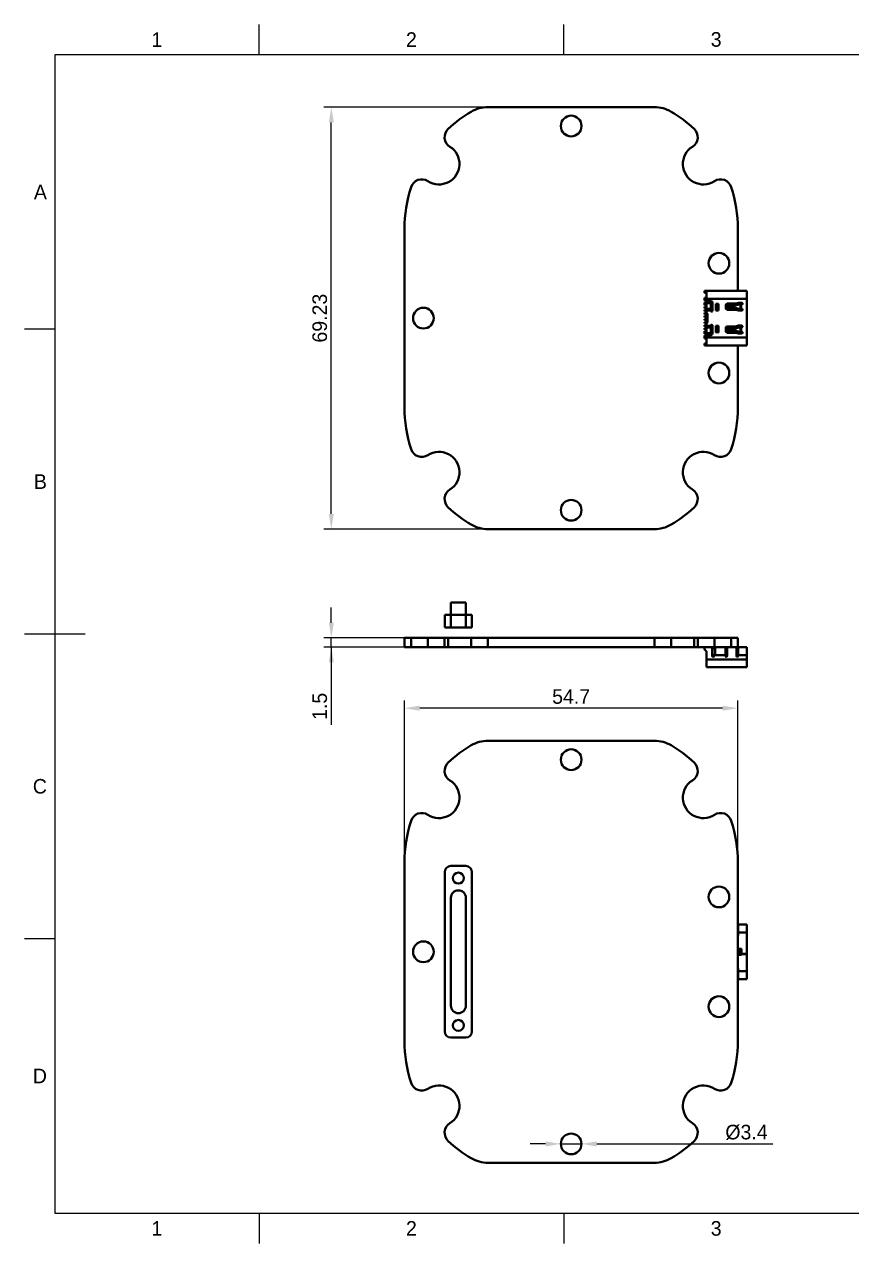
# Model space of a CAD drawing. Header units: millimetres. Extents: x 15 to 292, y 5 to 205.
# Drawn here: x 15 to 150.7, y 5 to 205 of the extents above; entities that cross this region are included whole.
import ezdxf

# ---------------------------------------------------------------- set-up
doc = ezdxf.new("R2010")
doc.units = ezdxf.units.MM
for name, color, linetype in [('Annotations', 7, 'Continuous'), ('Border', 7, 'Continuous'), ('Geometries', 7, 'Continuous')]:
    doc.layers.add(name, color=color, linetype=linetype)
doc.styles.add('Shapr15', font='txt', dxfattribs={"height": 2.3925})
doc.styles.add('Shapr17', font='txt', dxfattribs={"height": 2.3925})
doc.styles.add('Shapr19', font='txt', dxfattribs={"height": 2.3925})
doc.styles.add('Shapr21', font='txt', dxfattribs={"height": 2.3925})
doc.dimstyles.new('ISO-25', dxfattribs={"dimtxt": 2.5, "dimasz": 2.5, "dimexe": 1.25, "dimexo": 0.625, "dimtad": 1, "dimtxsty": 'Standard', "dimcen": 2.5, "dimadec": 0, "dimazin": 0, "dimtfac": 1, "dimtmove": 0, "dimatfit": 3, "dimfxl": 1, "dimarcsym": 0})

# ---------------------------------------------------------------- blocks, each defined once
blk = doc.blocks.new('*D2')
at = {"layer": 'Annotations', "color": 0, "linetype": 'Continuous', "lineweight": 15}
for p, q in [((90.43, 191.43), (64.11, 191.43)), ((65.36, 124.7), (65.36, 188.93)), ((90.43, 122.2), (64.11, 122.2))]:
    blk.add_line(p, q, dxfattribs=at)
at = {"layer": 'Annotations', "color": 0}
for points in [[(65.78, 188.93), (64.95, 188.93), (65.36, 191.43)], [(64.95, 124.7), (65.78, 124.7), (65.36, 122.2)]]:
    blk.add_solid(points, dxfattribs=at)
at = {"layer": 'Defpoints', "color": 0}
for p in [(65.36, 191.43), (91.05, 191.43), (91.05, 122.2)]:
    blk.add_point(p, dxfattribs=at)
at = {"layer": 'Annotations', "color": 0, "lineweight": 15, "insert": (63.47, 156.81), "char_height": 2.393, "attachment_point": 5, "rotation": 90, "style": 'Shapr19'}
blk.add_mtext('\\A1;69.23', dxfattribs=at)
blk = doc.blocks.new('*D3')
at = {"layer": 'Annotations', "color": 0, "linetype": 'Continuous', "lineweight": 15}
for p, q in [((65.36, 106.85), (65.36, 109.35)), ((90.43, 104.35), (64.11, 104.35)), ((65.36, 102.85), (65.36, 104.35)), ((65.36, 102.85), (65.36, 104.35)), ((90.43, 102.85), (64.11, 102.85)), ((65.36, 102.85), (65.36, 90.1)), ((65.36, 100.35), (65.36, 97.85))]:
    blk.add_line(p, q, dxfattribs=at)
at = {"layer": 'Annotations', "color": 0}
for points in [[(64.95, 106.85), (65.78, 106.85), (65.36, 104.35)], [(65.78, 100.35), (64.95, 100.35), (65.36, 102.85)]]:
    blk.add_solid(points, dxfattribs=at)
at = {"layer": 'Defpoints', "color": 0}
for p in [(65.36, 104.35), (91.05, 104.35), (91.05, 102.85)]:
    blk.add_point(p, dxfattribs=at)
at = {"layer": 'Annotations', "color": 0, "lineweight": 15, "insert": (63.47, 93.13), "char_height": 2.393, "attachment_point": 5, "rotation": 90, "style": 'Shapr15'}
blk.add_mtext('\\A1;1.5', dxfattribs=at)
blk = doc.blocks.new('*D4')
at = {"layer": 'Annotations', "color": 0, "linetype": 'Continuous', "lineweight": 15}
for p, q in [((77.36, 68.13), (77.36, 94.08)), ((132.06, 68.13), (132.06, 94.08)), ((129.56, 92.83), (79.86, 92.83))]:
    blk.add_line(p, q, dxfattribs=at)
at = {"layer": 'Annotations', "color": 0}
for points in [[(79.86, 93.25), (79.86, 92.41), (77.36, 92.83)], [(129.56, 92.41), (129.56, 93.25), (132.06, 92.83)]]:
    blk.add_solid(points, dxfattribs=at)
at = {"layer": 'Defpoints', "color": 0}
for p in [(77.36, 92.83), (77.36, 67.51), (132.06, 67.51)]:
    blk.add_point(p, dxfattribs=at)
at = {"layer": 'Annotations', "color": 0, "lineweight": 15, "insert": (104.71, 94.73), "char_height": 2.393, "attachment_point": 5, "style": 'Shapr17'}
blk.add_mtext('\\A1;54.7', dxfattribs=at)
blk = doc.blocks.new('*D5')
at = {"layer": 'Annotations', "color": 0, "linetype": 'Continuous', "lineweight": 15}
for p, q in [((100.51, 21.36), (98.01, 21.36)), ((103.01, 21.36), (106.41, 21.36)), ((108.91, 21.36), (137.83, 21.36))]:
    blk.add_line(p, q, dxfattribs=at)
at = {"layer": 'Annotations', "color": 0}
for points in [[(100.51, 20.94), (100.51, 21.77), (103.01, 21.36)], [(108.91, 21.77), (108.91, 20.94), (106.41, 21.36)]]:
    blk.add_solid(points, dxfattribs=at)
at = {"layer": 'Defpoints', "color": 0}
for p in [(103.01, 21.36), (106.41, 21.36)]:
    blk.add_point(p, dxfattribs=at)
at = {"layer": 'Annotations', "color": 0, "lineweight": 15, "insert": (133.48, 23.25), "char_height": 2.393, "attachment_point": 5, "style": 'Shapr17'}
blk.add_mtext('\\A1;%%c3.4', dxfattribs=at)

msp = doc.modelspace()

# ---------------------------------------------------------------- linework, layer by layer
at = {"layer": 'Border', "linetype": 'Continuous', "lineweight": 15}
for p, q in [((53.5, 200), (53.5, 205)), ((103.5, 200), (103.5, 205)), ((287, 200), (20, 200)), ((20, 200), (20, 10)), ((20, 155), (15, 155)), ((25, 105), (15, 105)), ((20, 55), (15, 55)), ((20, 10), (287, 10)), ((53.5, 10), (53.5, 5)), ((103.5, 10), (103.5, 5))]:
    msp.add_line(p, q, dxfattribs=at)
at = {"layer": 'Geometries', "linetype": 'Continuous', "lineweight": 40}
for p, q in [((118.377, 191.428), (91.052, 191.428)), ((77.365, 171.451), (77.365, 142.178)), ((132.065, 161.285), (132.065, 171.451)), ((126.615, 161.285), (126.765, 161.285)), ((126.615, 160.985), (126.615, 161.285)), ((126.615, 160.985), (126.765, 160.985)), ((126.615, 160.14), (126.615, 159.94)), ((126.615, 160.14), (126.915, 160.14)), ((126.765, 161.285), (126.915, 161.285)), ((126.765, 160.985), (126.765, 161.285)), ((126.765, 160.985), (126.915, 160.985)), ((132.065, 161.285), (126.915, 161.285)), ((126.915, 161.285), (126.915, 160.985)), ((126.915, 160.985), (126.915, 160.14)), ((126.915, 160.14), (126.915, 159.985)), ((133.515, 161.285), (132.065, 161.285)), ((133.515, 161.285), (133.515, 159.985)), ((126.615, 159.94), (126.915, 159.94)), ((126.615, 159.89), (126.915, 159.89)), ((126.615, 159.89), (126.615, 159.69)), ((126.615, 159.69), (126.915, 159.69)), ((126.615, 159.39), (126.615, 159.195)), ((126.615, 159.39), (126.915, 159.39)), ((126.615, 159.195), (126.915, 159.195)), ((126.615, 159.14), (126.615, 158.94)), ((126.615, 159.14), (126.915, 159.14)), ((126.615, 158.94), (126.915, 158.94)), ((126.615, 158.665), (126.615, 158.465)), ((126.615, 158.665), (126.915, 158.665)), ((126.615, 158.465), (126.915, 158.465)), ((126.615, 158.165), (126.615, 157.965)), ((126.615, 158.165), (126.915, 158.165)), ((126.915, 159.94), (126.915, 159.985)), ((133.515, 159.985), (126.915, 159.985)), ((126.915, 159.89), (126.915, 159.94)), ((126.915, 159.69), (126.915, 159.89)), ((126.915, 159.615), (126.915, 159.69)), ((126.915, 159.615), (127.615, 159.615)), ((126.915, 159.615), (126.915, 159.39)), ((126.915, 159.39), (126.915, 159.195)), ((126.915, 159.195), (126.915, 159.14)), ((126.915, 159.14), (126.915, 159.117)), ((126.915, 159.117), (126.915, 158.94)), ((126.915, 158.94), (126.915, 158.665)), ((126.915, 158.665), (126.915, 158.465)), ((126.915, 158.465), (126.915, 158.342)), ((127.615, 158.342), (126.915, 158.342)), ((126.915, 158.165), (126.915, 158.342)), ((126.915, 158.065), (126.915, 158.165)), ((126.915, 157.965), (126.915, 158.065)), ((126.915, 158.065), (127.615, 158.065)), ((127.465, 159.264), (127.065, 159.264)), ((127.615, 159.117), (127.615, 159.615)), ((127.615, 158.342), (127.615, 159.117)), ((127.615, 158.342), (127.615, 158.065)), ((127.615, 158.015), (127.615, 158.065)), ((127.915, 159.315), (127.915, 158.015)), ((128.465, 159.155), (128.502, 159.155)), ((128.465, 159.076), (128.465, 159.155)), ((128.465, 158.133), (128.465, 159.076)), ((128.465, 159.076), (128.502, 159.076)), ((128.465, 158.055), (128.465, 158.133)), ((128.465, 158.133), (128.502, 158.133)), ((128.465, 158.055), (128.502, 158.055)), ((128.502, 159.155), (128.502, 159.145)), ((128.502, 159.145), (128.502, 159.076)), ((128.827, 159.145), (128.502, 159.145)), ((128.502, 159.076), (128.502, 158.776)), ((128.827, 158.776), (128.502, 158.776)), ((128.502, 158.776), (128.502, 158.727)), ((128.502, 158.727), (128.502, 158.482)), ((128.827, 158.727), (128.502, 158.727)), ((128.827, 158.482), (128.502, 158.482)), ((128.502, 158.482), (128.502, 158.433)), ((128.827, 158.433), (128.502, 158.433)), ((128.502, 158.433), (128.502, 158.133)), ((128.502, 158.133), (128.502, 158.065)), ((128.502, 158.065), (128.502, 158.055)), ((128.827, 158.065), (128.502, 158.065)), ((128.827, 159.155), (128.865, 159.155)), ((128.827, 159.155), (128.827, 159.145)), ((128.827, 159.145), (128.827, 158.776)), ((128.827, 158.776), (128.827, 158.727)), ((128.827, 158.727), (128.827, 158.482)), ((128.827, 158.482), (128.827, 158.433)), ((128.827, 158.433), (128.827, 158.065)), ((128.827, 158.065), (128.827, 158.055)), ((128.827, 158.055), (128.865, 158.055)), ((128.865, 158.055), (128.865, 159.155)), ((130.115, 158.965), (130.115, 158.424)), ((130.314, 158.179), (130.314, 159.209)), ((130.459, 159.215), (130.365, 159.215)), ((130.365, 158.174), (130.459, 158.174)), ((130.453, 158.619), (130.453, 158.769)), ((131.7, 159.215), (130.459, 159.215)), ((130.459, 159.215), (130.459, 158.802)), ((130.459, 158.587), (130.459, 158.174)), ((130.459, 158.174), (131.7, 158.174)), ((130.553, 158.869), (131.65, 158.869)), ((131.65, 158.519), (130.553, 158.519)), ((131.65, 158.869), (132.303, 159.044)), ((132.303, 158.344), (131.65, 158.519)), ((132.17, 159.344), (131.7, 159.215)), ((131.7, 158.174), (132.17, 158.044)), ((132.715, 159.344), (132.17, 159.344)), ((132.17, 158.044), (132.715, 158.044)), ((132.303, 159.044), (132.503, 159.044)), ((132.503, 158.344), (132.303, 158.344)), ((132.503, 159.044), (132.615, 159.044)), ((132.503, 159.044), (132.503, 158.344)), ((132.615, 158.344), (132.503, 158.344)), ((132.615, 158.344), (132.615, 159.044)), ((132.615, 159.044), (132.715, 159.044)), ((132.715, 158.344), (132.615, 158.344)), ((132.815, 159.144), (132.815, 159.244)), ((132.815, 158.144), (132.815, 158.244)), ((133.515, 159.985), (133.515, 153.645)), ((126.615, 157.965), (126.915, 157.965)), ((126.615, 157.665), (126.615, 157.465)), ((126.615, 157.665), (126.915, 157.665)), ((126.615, 157.465), (126.915, 157.465)), ((126.615, 157.165), (126.615, 156.965)), ((126.615, 157.165), (126.915, 157.165)), ((126.615, 156.965), (126.915, 156.965)), ((126.615, 156.665), (126.615, 156.465)), ((126.615, 156.665), (126.915, 156.665)), ((126.615, 156.465), (126.915, 156.465)), ((126.615, 156.165), (126.915, 156.165)), ((126.615, 156.165), (126.615, 155.965)), ((126.915, 157.665), (126.915, 157.965)), ((126.915, 157.59), (126.915, 157.665)), ((126.915, 157.59), (126.965, 157.59)), ((126.915, 157.59), (126.915, 157.465)), ((126.915, 157.465), (126.915, 157.34)), ((126.915, 157.34), (126.965, 157.34)), ((126.915, 157.165), (126.915, 157.34)), ((126.915, 156.965), (126.915, 157.165)), ((126.915, 156.665), (126.915, 156.965)), ((126.915, 156.465), (126.915, 156.665)), ((126.915, 156.29), (126.915, 156.465)), ((126.915, 156.29), (126.915, 156.165)), ((126.965, 156.29), (126.915, 156.29)), ((126.915, 156.165), (126.915, 156.04)), ((126.915, 155.965), (126.915, 156.04)), ((126.915, 156.04), (126.965, 156.04)), ((127.065, 157.39), (127.065, 156.24)), ((127.815, 157.915), (127.715, 157.915)), ((126.615, 155.965), (126.915, 155.965)), ((126.615, 155.665), (126.915, 155.665)), ((126.615, 155.665), (126.615, 155.465)), ((126.615, 155.465), (126.915, 155.465)), ((126.615, 155.165), (126.615, 154.965)), ((126.615, 155.165), (126.915, 155.165)), ((126.615, 154.965), (126.915, 154.965)), ((126.615, 154.69), (126.915, 154.69)), ((126.615, 154.69), (126.615, 154.49)), ((126.615, 154.49), (126.915, 154.49)), ((126.615, 154.435), (126.615, 154.24)), ((126.615, 154.435), (126.915, 154.435)), ((126.615, 154.24), (126.915, 154.24)), ((126.915, 155.665), (126.915, 155.965)), ((126.915, 155.565), (126.915, 155.665)), ((126.915, 155.565), (127.615, 155.565)), ((126.915, 155.465), (126.915, 155.565)), ((126.915, 155.287), (126.915, 155.465)), ((126.915, 155.287), (127.615, 155.287)), ((126.915, 155.287), (126.915, 155.165)), ((126.915, 155.165), (126.915, 154.965)), ((126.915, 154.965), (126.915, 154.69)), ((126.915, 154.69), (126.915, 154.512)), ((126.915, 154.512), (126.915, 154.49)), ((126.915, 154.49), (126.915, 154.435)), ((126.915, 154.435), (126.915, 154.24)), ((126.915, 154.24), (126.915, 154.015)), ((126.915, 154.015), (127.615, 154.015)), ((126.915, 153.94), (126.915, 154.015)), ((127.065, 154.365), (127.465, 154.365)), ((127.615, 155.565), (127.615, 155.615)), ((127.615, 155.565), (127.615, 155.287)), ((127.615, 154.512), (127.615, 155.287)), ((127.615, 154.015), (127.615, 154.512)), ((127.815, 155.715), (127.715, 155.715)), ((127.915, 154.315), (127.915, 155.615)), ((128.465, 155.575), (128.502, 155.575)), ((128.465, 155.575), (128.465, 155.496)), ((128.465, 155.496), (128.465, 154.553)), ((128.465, 155.496), (128.502, 155.496)), ((128.465, 154.553), (128.465, 154.475)), ((128.465, 154.553), (128.502, 154.553)), ((128.465, 154.475), (128.502, 154.475)), ((128.502, 155.575), (128.502, 155.565)), ((128.827, 155.565), (128.502, 155.565)), ((128.502, 155.565), (128.502, 155.496)), ((128.502, 155.496), (128.502, 155.196)), ((128.502, 155.196), (128.502, 155.147)), ((128.827, 155.196), (128.502, 155.196)), ((128.827, 155.147), (128.502, 155.147)), ((128.502, 155.147), (128.502, 154.902)), ((128.827, 154.902), (128.502, 154.902)), ((128.502, 154.902), (128.502, 154.853)), ((128.502, 154.853), (128.502, 154.553)), ((128.827, 154.853), (128.502, 154.853)), ((128.502, 154.553), (128.502, 154.485)), ((128.502, 154.485), (128.502, 154.475)), ((128.827, 154.485), (128.502, 154.485)), ((128.827, 155.575), (128.827, 155.565)), ((128.827, 155.575), (128.865, 155.575)), ((128.827, 155.565), (128.827, 155.196)), ((128.827, 155.196), (128.827, 155.147)), ((128.827, 155.147), (128.827, 154.902)), ((128.827, 154.902), (128.827, 154.853)), ((128.827, 154.853), (128.827, 154.485)), ((128.827, 154.485), (128.827, 154.475)), ((128.827, 154.475), (128.865, 154.475)), ((128.865, 155.575), (128.865, 154.475)), ((130.115, 154.665), (130.115, 155.205)), ((130.314, 154.42), (130.314, 155.45)), ((130.365, 155.455), (130.459, 155.455)), ((130.459, 154.415), (130.365, 154.415)), ((130.453, 154.86), (130.453, 155.01)), ((130.459, 155.455), (131.7, 155.455)), ((130.459, 155.455), (130.459, 155.042)), ((130.459, 154.827), (130.459, 154.415)), ((131.7, 154.415), (130.459, 154.415)), ((130.553, 155.11), (131.65, 155.11)), ((131.65, 154.76), (130.553, 154.76)), ((131.65, 155.11), (132.303, 155.285)), ((132.303, 154.585), (131.65, 154.76)), ((131.7, 155.455), (132.17, 155.585)), ((132.17, 154.285), (131.7, 154.415)), ((132.17, 155.585), (132.715, 155.585)), ((132.715, 154.285), (132.17, 154.285)), ((132.303, 155.285), (132.503, 155.285)), ((132.503, 154.585), (132.303, 154.585)), ((132.503, 154.585), (132.503, 155.285)), ((132.503, 155.285), (132.615, 155.285)), ((132.615, 154.585), (132.503, 154.585)), ((132.615, 155.285), (132.615, 154.585)), ((132.715, 155.285), (132.615, 155.285)), ((132.615, 154.585), (132.715, 154.585)), ((132.815, 155.485), (132.815, 155.385)), ((132.815, 154.485), (132.815, 154.385)), ((126.615, 153.94), (126.915, 153.94)), ((126.615, 153.94), (126.615, 153.74)), ((126.615, 153.74), (126.915, 153.74)), ((126.615, 153.69), (126.615, 153.49)), ((126.615, 153.69), (126.915, 153.69)), ((126.615, 153.49), (126.915, 153.49)), ((126.615, 152.645), (126.765, 152.645)), ((126.615, 152.645), (126.615, 152.345)), ((126.615, 152.345), (126.765, 152.345)), ((126.765, 152.645), (126.765, 152.345)), ((126.765, 152.645), (126.915, 152.645)), ((126.765, 152.345), (126.915, 152.345)), ((126.915, 153.74), (126.915, 153.94)), ((126.915, 153.69), (126.915, 153.74)), ((126.915, 153.645), (126.915, 153.69)), ((133.515, 153.645), (126.915, 153.645)), ((126.915, 153.645), (126.915, 153.49)), ((126.915, 153.49), (126.915, 152.645)), ((126.915, 152.645), (126.915, 152.345)), ((132.065, 152.345), (126.915, 152.345)), ((133.515, 152.345), (132.065, 152.345)), ((132.065, 142.178), (132.065, 152.345)), ((133.515, 153.645), (133.515, 152.345)), ((91.052, 122.201), (118.377, 122.201)), ((84.98, 110.151), (87.44, 110.151)), ((84.98, 110.151), (84.98, 108.151)), ((87.44, 110.151), (87.44, 108.151)), ((83.98, 108.151), (84.98, 108.151)), ((83.98, 106.051), (83.98, 108.151)), ((84.98, 108.151), (87.44, 108.151)), ((84.98, 106.051), (84.98, 108.151)), ((87.44, 108.151), (88.44, 108.151)), ((87.44, 106.051), (87.44, 108.151)), ((88.44, 106.051), (88.44, 108.151)), ((83.98, 106.051), (84.98, 106.051)), ((84.98, 106.051), (87.44, 106.051)), ((87.44, 106.051), (88.44, 106.051)), ((77.365, 104.351), (77.365, 102.851)), ((78.441, 104.351), (77.365, 104.351)), ((81.21, 104.351), (78.441, 104.351)), ((78.441, 104.351), (78.441, 102.851)), ((83.948, 104.351), (81.21, 104.351)), ((81.21, 104.351), (81.21, 102.851)), ((83.948, 104.351), (83.948, 102.851)), ((84.542, 104.351), (83.948, 104.351)), ((88.326, 104.351), (84.542, 104.351)), ((84.542, 104.351), (84.542, 102.851)), ((88.326, 104.351), (88.326, 102.851)), ((91.052, 104.351), (88.326, 104.351)), ((91.052, 104.351), (91.052, 102.851)), ((118.377, 104.351), (91.052, 104.351)), ((121.103, 104.351), (118.377, 104.351)), ((118.377, 104.351), (118.377, 102.851)), ((121.103, 104.351), (121.103, 102.851)), ((124.887, 104.351), (121.103, 104.351)), ((125.481, 104.351), (124.887, 104.351)), ((124.887, 104.351), (124.887, 102.851)), ((125.481, 102.851), (125.481, 104.351)), ((128.219, 104.351), (125.481, 104.351)), ((128.219, 104.351), (128.219, 102.851)), ((130.988, 104.351), (128.219, 104.351)), ((130.988, 104.351), (130.988, 102.851)), ((132.065, 104.351), (130.988, 104.351)), ((132.065, 104.351), (132.065, 102.851)), ((78.441, 102.851), (77.365, 102.851)), ((81.21, 102.851), (78.441, 102.851)), ((83.948, 102.851), (81.21, 102.851)), ((84.542, 102.851), (83.948, 102.851)), ((88.326, 102.851), (84.542, 102.851)), ((91.052, 102.851), (88.326, 102.851)), ((118.377, 102.851), (91.052, 102.851)), ((121.103, 102.851), (118.377, 102.851)), ((124.887, 102.851), (121.103, 102.851)), ((125.481, 102.851), (124.887, 102.851)), ((126.615, 102.851), (125.481, 102.851)), ((126.615, 102.851), (126.615, 102.761)), ((126.747, 102.851), (126.615, 102.851)), ((126.725, 102.834), (126.615, 102.761)), ((126.615, 102.761), (126.615, 102.571)), ((127.732, 102.851), (126.747, 102.851)), ((126.915, 100.841), (126.915, 102.051)), ((128.219, 102.851), (127.732, 102.851)), ((127.865, 102.761), (127.754, 102.834)), ((127.865, 102.751), (127.865, 102.761)), ((127.865, 102.686), (127.865, 102.751)), ((127.865, 102.751), (128.315, 102.751)), ((127.865, 101.421), (127.865, 102.686)), ((127.9, 102.686), (127.865, 102.686)), ((127.9, 101.325), (127.9, 102.686)), ((127.9, 102.686), (128.315, 102.686)), ((128.225, 102.851), (128.219, 102.851)), ((128.277, 102.799), (128.225, 102.851)), ((128.277, 102.851), (128.225, 102.851)), ((128.277, 102.799), (128.277, 102.851)), ((128.365, 102.851), (128.277, 102.851)), ((128.315, 102.761), (128.277, 102.799)), ((128.315, 102.761), (128.315, 102.751)), ((128.315, 102.751), (128.315, 102.686)), ((128.315, 102.686), (128.315, 102.621)), ((128.365, 102.621), (128.315, 102.621)), ((130.015, 102.851), (128.365, 102.851)), ((128.365, 102.851), (128.365, 102.621)), ((128.365, 102.621), (128.365, 102.465)), ((128.365, 102.465), (128.365, 101.828)), ((130.015, 102.851), (130.015, 102.551)), ((130.315, 102.851), (130.015, 102.851)), ((130.015, 102.551), (130.015, 101.796)), ((130.015, 102.551), (130.157, 102.551)), ((130.157, 102.551), (130.282, 102.551)), ((130.282, 102.501), (130.268, 102.501)), ((130.282, 102.551), (130.315, 102.551)), ((130.282, 102.551), (130.282, 102.501)), ((130.315, 102.501), (130.282, 102.501)), ((130.447, 102.851), (130.315, 102.851)), ((130.315, 102.761), (130.315, 102.851)), ((130.425, 102.834), (130.315, 102.761)), ((130.315, 102.551), (130.315, 102.761)), ((130.315, 102.501), (130.315, 102.551)), ((130.315, 101.796), (130.315, 102.501)), ((130.988, 102.851), (130.447, 102.851)), ((131.682, 102.851), (130.988, 102.851)), ((131.815, 102.851), (131.682, 102.851)), ((131.815, 102.761), (131.704, 102.834)), ((131.815, 102.761), (131.815, 102.851)), ((132.065, 102.851), (131.815, 102.851)), ((131.815, 102.551), (131.815, 102.761)), ((131.815, 101.546), (131.815, 102.551)), ((131.815, 102.551), (132.115, 102.551)), ((132.065, 102.851), (132.115, 102.851)), ((132.115, 102.851), (132.115, 102.551)), ((133.515, 102.851), (132.115, 102.851)), ((132.115, 102.551), (132.115, 101.551)), ((133.515, 102.851), (133.515, 101.551)), ((133.515, 100.841), (126.915, 100.841)), ((126.915, 100.841), (126.915, 99.541)), ((128.227, 101.553), (128.237, 101.558)), ((128.237, 101.558), (128.228, 101.552)), ((130.015, 101.551), (128.228, 101.551)), ((128.237, 101.559), (128.237, 101.558)), ((128.237, 101.558), (128.237, 101.558)), ((128.365, 101.825), (128.364, 101.828)), ((128.365, 101.825), (128.364, 101.814)), ((130.314, 101.796), (130.015, 101.796)), ((130.015, 101.796), (130.015, 101.551)), ((130.015, 101.496), (130.015, 101.551)), ((130.015, 101.421), (130.015, 101.496)), ((130.315, 101.496), (130.015, 101.496)), ((130.314, 101.796), (130.315, 101.796)), ((130.314, 101.546), (130.314, 101.796)), ((130.315, 101.546), (130.314, 101.546)), ((130.315, 101.546), (130.315, 101.796)), ((130.315, 101.496), (130.315, 101.546)), ((130.315, 101.421), (130.315, 101.496)), ((131.815, 101.546), (132.034, 101.546)), ((131.815, 101.421), (131.815, 101.546)), ((132.034, 101.546), (132.115, 101.546)), ((132.034, 101.288), (132.034, 101.546)), ((132.115, 101.546), (132.115, 101.551)), ((133.515, 101.551), (132.115, 101.551)), ((132.115, 101.421), (132.115, 101.546)), ((133.515, 101.551), (133.515, 100.841)), ((133.515, 100.841), (133.515, 99.541)), ((133.515, 99.541), (126.915, 99.541)), ((91.052, 87.485), (118.377, 87.485)), ((77.365, 38.235), (77.365, 67.507)), ((87.44, 66.951), (84.98, 66.951)), ((132.065, 67.507), (132.065, 57.341)), ((83.98, 65.951), (83.98, 39.791)), ((88.44, 39.791), (88.44, 65.951)), ((84.98, 61.721), (84.98, 44.021)), ((87.44, 44.021), (87.44, 61.721)), ((132.065, 57.341), (132.065, 57.041)), ((132.065, 57.341), (132.115, 57.341)), ((132.065, 57.041), (132.065, 56.041)), ((132.065, 57.041), (132.115, 57.041)), ((132.115, 56.041), (132.065, 56.041)), ((132.065, 56.041), (132.065, 56.024)), ((132.065, 56.024), (132.065, 55.973)), ((133.515, 57.341), (132.115, 57.341)), ((132.115, 57.341), (132.115, 57.041)), ((132.115, 57.041), (132.115, 56.041)), ((132.115, 56.041), (132.115, 56.039)), ((133.515, 56.041), (132.115, 56.041)), ((132.115, 56.039), (132.115, 55.981)), ((133.515, 57.341), (133.515, 56.041)), ((133.515, 56.041), (133.515, 52.521)), ((132.065, 55.973), (132.065, 55.501)), ((132.115, 55.551), (132.065, 55.501)), ((132.065, 55.501), (132.065, 53.271)), ((132.115, 55.981), (132.115, 55.551)), ((132.065, 53.271), (132.257, 53.271)), ((132.065, 53.271), (132.065, 53.221)), ((132.065, 53.221), (132.257, 53.221)), ((132.065, 53.221), (132.065, 50.241)), ((132.257, 53.346), (132.257, 53.271)), ((132.672, 53.346), (132.257, 53.346)), ((132.452, 53.271), (132.257, 53.271)), ((132.257, 53.221), (132.257, 52.396)), ((132.257, 53.221), (132.452, 53.221)), ((132.257, 52.396), (132.672, 52.396)), ((132.558, 52.965), (132.321, 52.727)), ((132.356, 52.692), (132.594, 52.93)), ((132.672, 52.521), (132.427, 52.521)), ((132.427, 52.471), (132.672, 52.471)), ((132.672, 53.346), (132.672, 52.521)), ((132.672, 52.521), (133.115, 52.521)), ((132.672, 52.396), (132.672, 52.471)), ((132.672, 52.471), (133.115, 52.471)), ((133.115, 52.471), (133.115, 52.521)), ((133.115, 52.521), (133.265, 52.521)), ((133.115, 52.471), (133.265, 52.471)), ((133.265, 52.521), (133.515, 52.521)), ((133.265, 52.521), (133.265, 52.471)), ((133.265, 52.471), (133.515, 52.471)), ((133.515, 52.521), (133.515, 52.471)), ((133.515, 52.471), (133.515, 49.701)), ((132.065, 50.241), (132.065, 49.77)), ((132.065, 50.241), (132.115, 50.191)), ((132.115, 50.191), (132.115, 49.761)), ((132.065, 49.77), (132.065, 49.718)), ((132.065, 49.718), (132.065, 49.701)), ((132.115, 49.701), (132.065, 49.701)), ((132.065, 49.701), (132.065, 48.701)), ((132.065, 48.701), (132.115, 48.701)), ((132.065, 48.701), (132.065, 48.401)), ((132.065, 48.401), (132.115, 48.401)), ((132.065, 48.401), (132.065, 38.235)), ((132.115, 49.761), (132.115, 49.703)), ((132.115, 49.703), (132.115, 49.701)), ((133.515, 49.701), (132.115, 49.701)), ((132.115, 49.701), (132.115, 48.701)), ((132.115, 48.701), (132.115, 48.401)), ((133.515, 48.401), (132.115, 48.401)), ((133.515, 49.701), (133.515, 48.401)), ((84.98, 38.791), (87.44, 38.791)), ((118.377, 18.257), (91.052, 18.257))]:
    msp.add_line(p, q, dxfattribs=at)
at = {"layer": 'Geometries', "linetype": 'Continuous', "lineweight": 40, "flags": 128}
msp.add_lwpolyline([(128.24, 101.561), (128.239, 101.56), (128.237, 101.559)], dxfattribs=at)
at = {"layer": 'Geometries', "linetype": 'Continuous', "lineweight": 40}
for centre, radius in [((104.715, 188.328), 1.7), ((128.965, 165.815), 1.7), ((80.465, 156.815), 1.7), ((128.965, 147.815), 1.7), ((104.715, 125.301), 1.7), ((104.715, 84.385), 1.7), ((86.21, 64.951), 0.9), ((128.965, 61.871), 1.7), ((80.465, 52.871), 1.7), ((128.965, 43.871), 1.7), ((86.21, 40.791), 0.9), ((104.715, 21.357), 1.7)]:
    msp.add_circle(centre, radius, dxfattribs=at)
for centre, radius, start, end in [((99.715, 171.451), 22.35, 120.63413, 132.75446), ((91.052, 186.078), 5.35, 90, 120.63413), ((118.377, 186.078), 5.35, 59.36587, 90), ((109.715, 171.451), 22.35, 47.24554, 59.36587), ((85.798, 186.503), 1.85, 132.75446, 237.91443), ((123.631, 186.503), 1.85, 302.08557, 47.24554), ((83.036, 182.098), 3.35, 236.98171, 57.91443), ((126.393, 182.098), 3.35, 122.08557, 303.01829), ((99.715, 171.451), 22.35, 162.14168, 180), ((80.202, 177.737), 1.85, 56.98171, 162.14168), ((129.227, 177.737), 1.85, 17.85832, 123.01829), ((109.715, 171.451), 22.35, 0, 17.85832), ((127.615, 159.315), 0.3, 0, 90), ((127.715, 158.015), 0.1, 180, 270), ((127.815, 158.015), 0.1, 270, 0), ((130.365, 158.965), 0.25, 101.56294, 180), ((130.365, 158.424), 0.25, 180, 258.43706), ((130.365, 158.965), 0.25, 90, 101.56294), ((130.365, 158.424), 0.25, 258.43706, 270), ((132.715, 159.244), 0.1, 0, 90), ((132.715, 159.144), 0.1, 270, 0), ((132.715, 158.244), 0.1, 0, 90), ((132.715, 158.144), 0.1, 270, 0), ((126.965, 157.465), 0.125, 323.1301, 90), ((126.965, 157.465), 0.125, 270, 323.1301), ((126.965, 156.165), 0.125, 36.8699, 90), ((126.965, 156.165), 0.125, 270, 36.8699), ((127.715, 155.615), 0.1, 90, 180), ((127.615, 154.315), 0.3, 270, 0), ((127.815, 155.615), 0.1, 0, 90), ((130.365, 155.205), 0.25, 101.56294, 180), ((130.365, 154.665), 0.25, 180, 258.43706), ((130.365, 155.205), 0.25, 90, 101.56294), ((130.365, 154.665), 0.25, 258.43706, 270), ((132.715, 155.485), 0.1, 0, 90), ((132.715, 155.385), 0.1, 270, 0), ((132.715, 154.485), 0.1, 0, 90), ((132.715, 154.385), 0.1, 270, 0), ((99.715, 142.178), 22.35, 180, 197.85832), ((109.715, 142.178), 22.35, 342.14168, 0), ((80.202, 135.892), 1.85, 197.85832, 303.01829), ((83.036, 131.531), 3.35, 302.08557, 123.01829), ((126.393, 131.531), 3.35, 56.98171, 237.91443), ((129.227, 135.892), 1.85, 236.98171, 342.14168), ((85.798, 127.126), 1.85, 122.08557, 227.24554), ((123.631, 127.126), 1.85, 312.75446, 57.91443), ((99.715, 142.178), 22.35, 227.24554, 239.36587), ((109.715, 142.178), 22.35, 300.63413, 312.75446), ((91.052, 127.551), 5.35, 239.36587, 270), ((118.377, 127.551), 5.35, 270, 300.63413), ((126.915, 102.571), 0.3, 180, 240), ((126.615, 103.001), 0.2, 303.5, 311.40962), ((126.615, 102.051), 0.3, 0, 60), ((127.865, 103.001), 0.2, 228.59038, 236.5), ((130.268, 102.651), 0.15, 221.81031, 270), ((130.315, 103.001), 0.2, 303.5, 311.40962), ((131.815, 103.001), 0.2, 228.59038, 236.5), ((128.015, 101.421), 0.15, 180, 219.94451), ((128.015, 101.421), 0.15, 219.94451, 0.00002), ((128.328, 101.422), 0.163, 127.48207, 180.15141), ((128.018, 101.827), 0.347, 309.80715, 357.8254), ((130.165, 101.421), 0.15, 180, 0), ((131.965, 101.421), 0.15, 180, 297.48459), ((131.965, 101.421), 0.15, 297.48459, 0), ((99.715, 67.507), 22.35, 120.63413, 132.75446), ((91.052, 82.135), 5.35, 90, 120.63413), ((118.377, 82.135), 5.35, 59.36587, 90), ((109.715, 67.507), 22.35, 47.24554, 59.36587), ((85.798, 82.56), 1.85, 132.75446, 237.91443), ((123.631, 82.56), 1.85, 302.08557, 47.24554), ((83.036, 78.154), 3.35, 236.98171, 57.91443), ((126.393, 78.154), 3.35, 122.08557, 303.01829), ((99.715, 67.507), 22.35, 162.14168, 180), ((80.202, 73.794), 1.85, 56.98171, 162.14168), ((129.227, 73.794), 1.85, 17.85832, 123.01829), ((109.715, 67.507), 22.35, 0, 17.85832), ((84.98, 65.951), 1, 90, 180), ((87.44, 65.951), 1, 0, 90), ((86.21, 61.721), 1.23, 0, 180), ((132.031, 56.221), 0.2, 279.5314, 294.55636), ((132.034, 56.307), 0.336, 275.25383, 283.90695), ((132.427, 52.621), 0.15, 135, 270), ((132.427, 52.621), 0.1, 135, 270), ((132.452, 53.071), 0.2, 315, 90), ((132.452, 53.071), 0.15, 315, 90), ((132.034, 49.435), 0.336, 76.09305, 84.74617), ((132.031, 49.521), 0.2, 65.44364, 80.4686), ((86.21, 44.021), 1.23, 180, 0), ((99.715, 38.235), 22.35, 180, 197.85832), ((84.98, 39.791), 1, 180, 270), ((87.44, 39.791), 1, 270, 0), ((109.715, 38.235), 22.35, 342.14168, 0), ((80.202, 31.948), 1.85, 197.85832, 303.01829), ((83.036, 27.588), 3.35, 302.08557, 123.01829), ((126.393, 27.588), 3.35, 56.98171, 237.91443), ((129.227, 31.948), 1.85, 236.98171, 342.14168), ((85.798, 23.182), 1.85, 122.08557, 227.24554), ((123.631, 23.182), 1.85, 312.75446, 57.91443), ((99.715, 38.235), 22.35, 227.24554, 239.36587), ((109.715, 38.235), 22.35, 300.63413, 312.75446), ((91.052, 23.607), 5.35, 239.36587, 270), ((118.377, 23.607), 5.35, 270, 300.63413)]:
    msp.add_arc(centre, radius, start, end, dxfattribs=at)
for centre, major_axis, ratio, start_param, end_param in [((127.065, 159.117), (0.15, 0), 0.9848078, 1.5707963, 3.1415927), ((127.465, 159.117), (0.15, 0), 0.9848078, 6.2831853, 7.8539816), ((130.553, 158.769), (0, -0.1), 0.9975641, 4.3807741, 4.7122646), ((130.553, 158.619), (0, -0.1), 0.9975641, 4.7120385, 5.0440038), ((130.553, 158.769), (0, -0.1), 0.9975641, 3.1416357, 4.3807741), ((130.553, 158.619), (0, -0.1), 0.9975641, 5.0440038, 6.2834622), ((127.065, 154.512), (-0.15, 0), 0.9848078, 0, 1.5707963), ((127.465, 154.512), (-0.15, 0), 0.9848078, 1.5707963, 3.1415927), ((130.553, 155.01), (0, 0.1), 0.9975641, 1.2391815, 1.5711468), ((130.553, 154.86), (0, 0.1), 0.9975641, 1.5709207, 1.9024112), ((130.553, 155.01), (0, 0.1), 0.9975641, 6.2829084, 7.5223668), ((130.553, 154.86), (0, 0.1), 0.9975641, 1.9024112, 3.1415861)]:
    msp.add_ellipse(centre, major_axis=major_axis, ratio=ratio, start_param=start_param, end_param=end_param, dxfattribs=at)

# ---------------------------------------------------------------- texts
at = {"layer": 'Border', "linetype": 'Continuous', "lineweight": 15, "char_height": 2.393, "width": 2.3925, "style": 'Shapr21'}
for s, insert, attachment_point in [('1', (36.75, 201.304), 8), ('2', (78.5, 201.304), 8), ('3', (128.5, 201.304), 8), ('A', (18.696, 177.5), 6), ('B', (18.696, 130), 6), ('C', (18.696, 80), 6), ('D', (18.696, 32.5), 6), ('1', (36.75, 8.696), 2), ('2', (78.5, 8.696), 2), ('3', (128.5, 8.696), 2)]:
    msp.add_mtext(s, dxfattribs=dict(at, insert=insert, attachment_point=attachment_point))

# ---------------------------------------------------------------- dimensions: what is measured, and where the dimension line sits
at = {"layer": 'Annotations', "linetype": 'Continuous', "lineweight": 15}
for base, p1, p2, angle, override, picture, middle in [((65.365, 191.428), (91.052, 122.201), (91.052, 191.428), 90, {"dimscale": 1, "dimgap": 0.7, "dimdec": 2, "dimlfac": 1, "dimrnd": 0.01, "dimzin": 8, "dimdsep": 46, "dimtxsty": 'Shapr19', "dimse1": 0, "dimse2": 0, "dimadec": 2, "dimtol": 0, "dimlim": 0, "dimtp": 0, "dimtm": 0, "dimtfac": 0.6, "dimtdec": 8, "dimfrac": 2, "dimtolj": 1, "dimlwd": 15, "dimlwe": 15}, '*D2', (65.365, 156.815)), ((65.365, 104.351), (91.052, 102.851), (91.052, 104.351), 270, {"dimscale": 1, "dimgap": 0.7, "dimdec": 2, "dimlfac": 1, "dimrnd": 0.01, "dimzin": 8, "dimdsep": 46, "dimtxsty": 'Shapr15', "dimse1": 0, "dimse2": 0, "dimadec": 2, "dimtol": 0, "dimlim": 0, "dimtp": 0, "dimtm": 0, "dimtfac": 0.6, "dimtdec": 8, "dimfrac": 2, "dimtolj": 1, "dimlwd": 15, "dimlwe": 15}, '*D3', (65.365, 93.133))]:
    dim = msp.add_linear_dim(base=base, p1=p1, p2=p2, angle=angle, dimstyle='ISO-25', override=override, dxfattribs=at)
    dim.commit()
    dim.dimension.update_dxf_attribs({"geometry": picture, "text_midpoint": middle, "dimtype": 160})
dim = msp.add_linear_dim(base=(77.365, 92.83), p1=(132.065, 67.507), p2=(77.365, 67.507), dimstyle='ISO-25', override={"dimscale": 1, "dimgap": 0.7, "dimdec": 2, "dimlfac": 1, "dimrnd": 0.01, "dimzin": 8, "dimdsep": 46, "dimtxsty": 'Shapr17', "dimse1": 0, "dimse2": 0, "dimadec": 2, "dimtol": 0, "dimlim": 0, "dimtp": 0, "dimtm": 0, "dimtfac": 0.6, "dimtdec": 8, "dimfrac": 2, "dimtolj": 1, "dimlwd": 15, "dimlwe": 15}, dxfattribs=at)
dim.commit()
dim.dimension.update_dxf_attribs({"geometry": '*D4', "text_midpoint": (104.715, 92.83), "dimtype": 160})
dim = msp.add_diameter_dim_2p(p1=(103.015, 21.357), p2=(106.415, 21.357), dimstyle='ISO-25', override={"dimscale": 1, "dimgap": 0.7, "dimdec": 2, "dimlfac": 1, "dimrnd": 0.01, "dimzin": 8, "dimdsep": 46, "dimtxsty": 'Shapr17', "dimcen": 2.5, "dimadec": 2, "dimtol": 0, "dimlim": 0, "dimtp": 0, "dimtm": 0, "dimtfac": 0.6, "dimtdec": 8, "dimtofl": 1, "dimfrac": 2, "dimtolj": 1, "dimlwd": 15, "dimlwe": 15}, dxfattribs=at)
dim.commit()
dim.dimension.update_dxf_attribs({"geometry": '*D5', "text_midpoint": (133.483, 21.357), "dimtype": 163})

doc.saveas('drawing.dxf')
